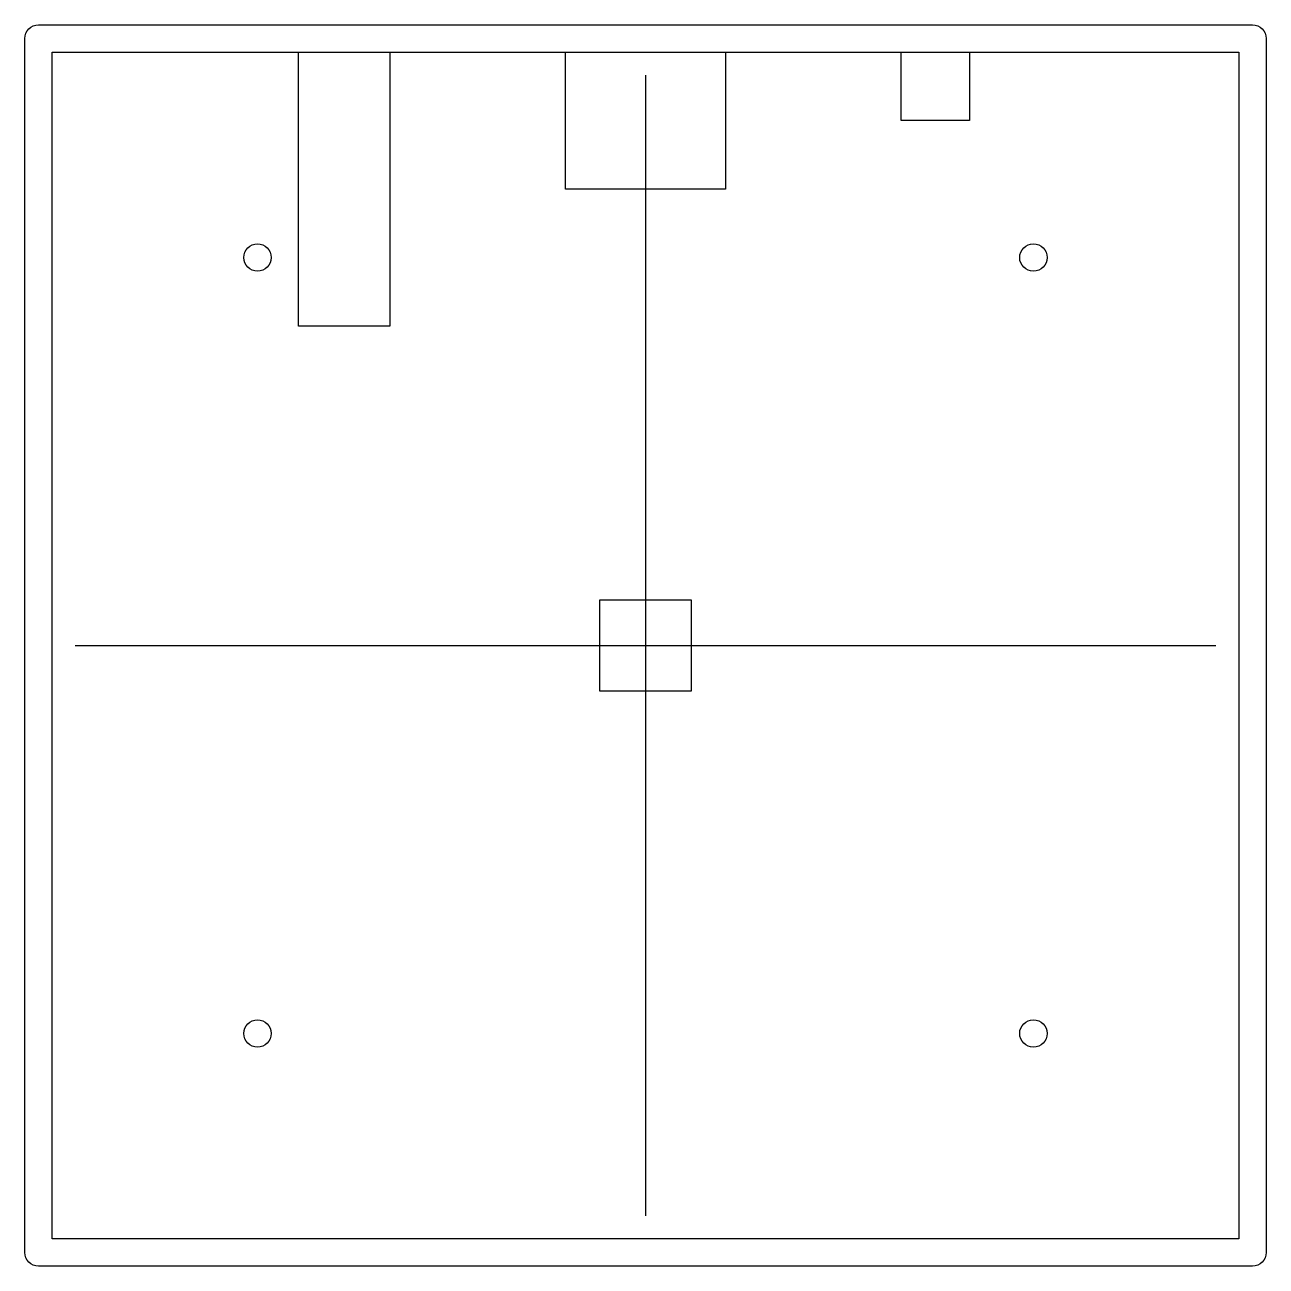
# Model space of a CAD drawing. Header units: millimetres. Extents: x 491 to 763, y -172 to 100.
import ezdxf

# ---------------------------------------------------------------- set-up
doc = ezdxf.new("R2010")
doc.units = ezdxf.units.MM
doc.layers.get('0').update_dxf_attribs({"linetype": 'CONTINUOUS'})

msp = doc.modelspace()

# ---------------------------------------------------------------- linework, layer by layer
for p, q in [((497.39, 94.4), (757.39, 94.4)), ((497.39, -165.6), (497.39, 94.4)), ((757.39, 94.4), (757.39, -165.6)), ((627.39, 89.4), (627.39, -160.6)), ((502.39, -35.6), (752.39, -35.6)), ((757.39, -165.6), (497.39, -165.6))]:
    msp.add_line(p, q)
msp.add_lwpolyline([(494.39, 100.4), (760.39, 100.4, -0.414214), (763.39, 97.4), (763.39, -168.6, -0.414214), (760.39, -171.6), (494.39, -171.6, -0.414214), (491.39, -168.6), (491.39, 97.4, -0.414214)], format="xyb", close=True)
for points in [[(551.39, 94.4), (571.39, 94.4), (571.39, 34.4), (551.39, 34.4)], [(609.89, 94.4), (644.89, 94.4), (644.89, 64.4), (609.89, 64.4)], [(683.39, 94.4), (698.39, 94.4), (698.39, 79.4), (683.39, 79.4)], [(617.39, -25.6), (637.39, -25.6), (637.39, -45.6), (617.39, -45.6)]]:
    msp.add_lwpolyline(points, close=True)
for centre in [(542.39, 49.4), (712.39, 49.4), (542.39, -120.6), (712.39, -120.6)]:
    msp.add_circle(centre, 3)

doc.saveas('drawing.dxf')
